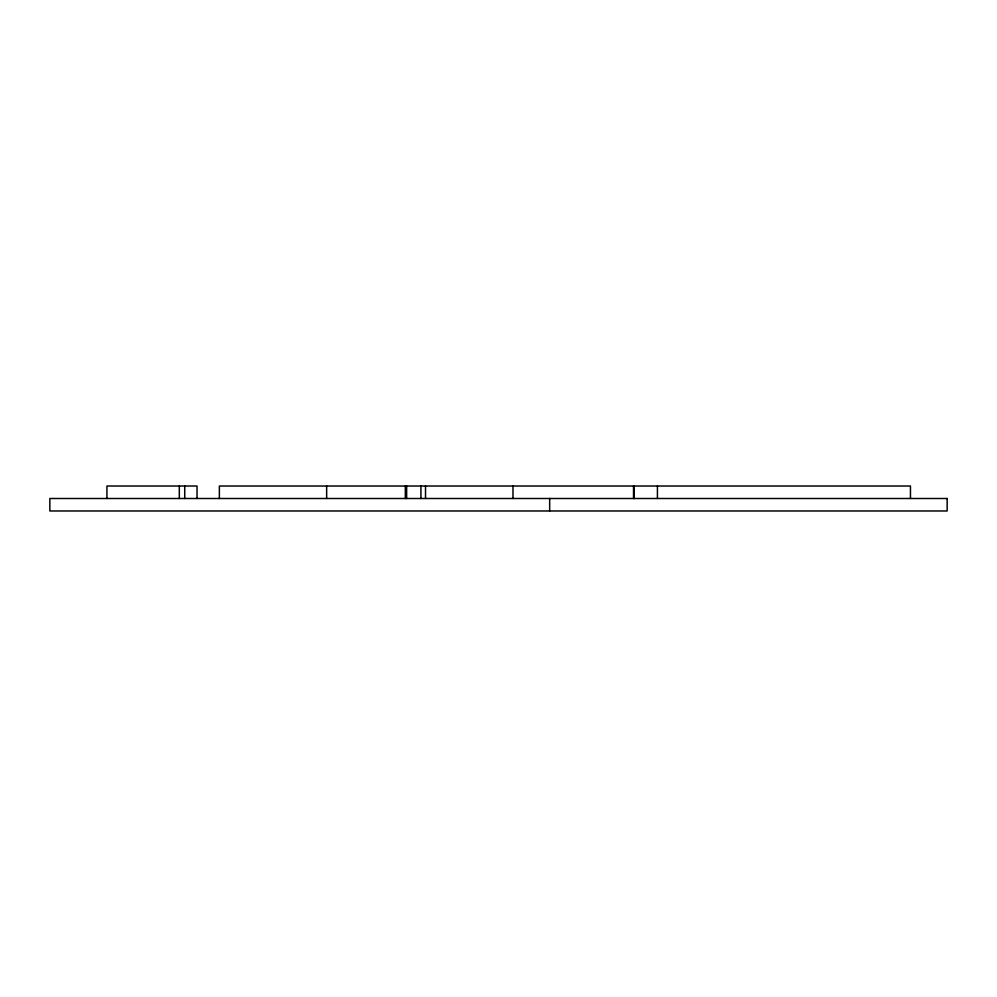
<?xml version="1.0" encoding="UTF-8"?>
<svg xmlns="http://www.w3.org/2000/svg" width="997" height="997" viewBox="0 0 997 997"><rect width="100%" height="100%" fill="white"/><g stroke="black" fill="none" stroke-linecap="round" stroke-linejoin="round"><path stroke-width="1.5" d="M910.46 498.5L910.46 486.025L219.365 486.025L219.365 498.5M657.422 486.025L657.422 498.5M634.179 486.025L634.179 498.5M633.531 486.025L633.531 498.5M549.671 498.5L549.671 510.975M512.981 486.025L512.981 498.5M425.52 486.025L425.52 498.5M420.921 486.025L420.921 498.5M406.639 486.025L406.639 498.5M405.33 486.025L405.33 498.5M326.655 486.025L326.655 498.5M197.032 498.5L197.032 486.025L106.928 486.025L106.928 498.5M184.732 486.025L184.732 498.5M179.31 486.025L179.31 498.5M947.15 498.5L49.85 498.5L49.85 510.975L947.15 510.975L947.15 498.5"/></g></svg>
